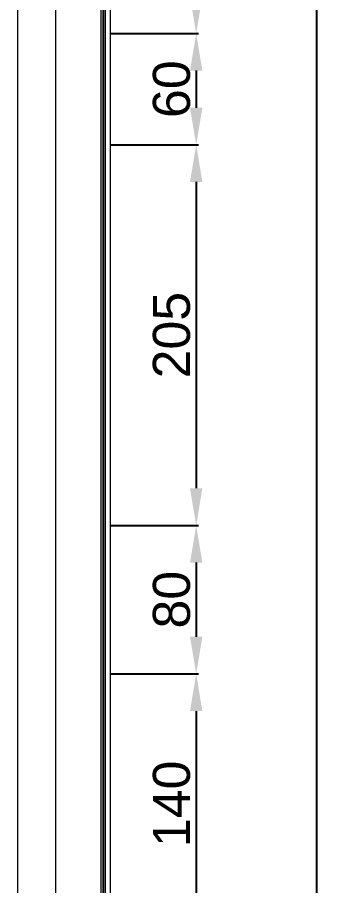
# Model space of a CAD drawing. Header units: millimetres. Extents: x 1359 to 3577, y 1333 to 3557.
# Drawn here: x 3412.1 to 3576.7, y 2687.5 to 3155.2 of the extents above; entities that cross this region are included whole.
import ezdxf

# ---------------------------------------------------------------- set-up
doc = ezdxf.new("R2010")
doc.units = ezdxf.units.MM
doc.layers.add('000-PI-ORMAR', color=2, linetype='Continuous')
doc.layers.add('002-PI-Kabelska kanalica', color=150, linetype='Continuous')
doc.styles.get("Standard").update_dxf_attribs({"font": 'arial.ttf'})
doc.dimstyles.new('ISO-25-lb', dxfattribs={"dimtxt": 8, "dimasz": 8, "dimexe": 1.25, "dimexo": 0.625, "dimtad": 1, "dimtxsty": 'Standard', "dimcen": 5, "dimadec": 0, "dimazin": 0, "dimtfac": 1, "dimtmove": 0, "dimatfit": 3, "dimfxl": 1, "dimarcsym": 0})

# ---------------------------------------------------------------- blocks, each defined once
blk = doc.blocks.new('montazna 2000x1000')
at = {"layer": '000-PI-ORMAR', "color": 0, "linetype": 'ByBlock', "lineweight": 0}
blk.add_line((899, 1890), (899, 0), dxfattribs=at)
blk = doc.blocks.new('*D98')
at = {"layer": '002-PI-Kabelska kanalica', "color": 0, "linetype": 'ByBlock', "lineweight": -2, "ltscale": 0.25, "transparency": 16777216}
for p, q in [((3462.7, 3351.56), (3509.74, 3351.56)), ((3508.49, 3331.56), (3508.49, 3166.56)), ((3462.7, 3146.56), (3509.74, 3146.56))]:
    blk.add_line(p, q, dxfattribs=at)
at = {"layer": '002-PI-Kabelska kanalica', "color": 0, "linetype": 'ByBlock', "ltscale": 0.25, "transparency": 16777216}
for points in [[(3505.15, 3331.56), (3511.82, 3331.56), (3508.49, 3351.56)], [(3505.15, 3166.56), (3511.82, 3166.56), (3508.49, 3146.56)]]:
    blk.add_solid(points, dxfattribs=at)
at = {"layer": 'Defpoints', "color": 0, "linetype": 'ByBlock', "ltscale": 0.25, "transparency": 16777216}
for p in [(3462.07, 3351.56), (3462.07, 3146.56), (3508.49, 3146.56)]:
    blk.add_point(p, dxfattribs=at)
at = {"layer": '002-PI-Kabelska kanalica', "color": 0, "linetype": 'ByBlock', "lineweight": 0, "ltscale": 0.25, "transparency": 16777216, "insert": (3495.27, 3249.06), "char_height": 20, "attachment_point": 5, "rotation": 90}
blk.add_mtext('205', dxfattribs=at)
blk = doc.blocks.new('*D99')
at = {"layer": '002-PI-Kabelska kanalica', "color": 0, "linetype": 'ByBlock', "lineweight": -2, "ltscale": 0.25, "transparency": 16777216}
for p, q in [((3462.7, 3146.56), (3509.74, 3146.56)), ((3508.49, 3126.56), (3508.49, 3106.56)), ((3462.7, 3086.56), (3509.74, 3086.56))]:
    blk.add_line(p, q, dxfattribs=at)
at = {"layer": '002-PI-Kabelska kanalica', "color": 0, "linetype": 'ByBlock', "ltscale": 0.25, "transparency": 16777216}
for points in [[(3505.15, 3126.56), (3511.82, 3126.56), (3508.49, 3146.56)], [(3505.15, 3106.56), (3511.82, 3106.56), (3508.49, 3086.56)]]:
    blk.add_solid(points, dxfattribs=at)
at = {"layer": 'Defpoints', "color": 0, "linetype": 'ByBlock', "ltscale": 0.25, "transparency": 16777216}
for p in [(3462.07, 3146.56), (3462.07, 3086.56), (3508.49, 3086.56)]:
    blk.add_point(p, dxfattribs=at)
at = {"layer": '002-PI-Kabelska kanalica', "color": 0, "linetype": 'ByBlock', "lineweight": 0, "ltscale": 0.25, "transparency": 16777216, "insert": (3495.27, 3116.56), "char_height": 20, "attachment_point": 5, "rotation": 90}
blk.add_mtext('60', dxfattribs=at)
blk = doc.blocks.new('*D58')
at = {"layer": '002-PI-Kabelska kanalica', "color": 0, "linetype": 'ByBlock', "lineweight": -2, "ltscale": 0.25, "transparency": 16777216}
for p, q in [((3462.7, 3086.56), (3509.74, 3086.56)), ((3508.49, 3066.56), (3508.49, 2901.56)), ((3462.7, 2881.56), (3509.74, 2881.56))]:
    blk.add_line(p, q, dxfattribs=at)
at = {"layer": '002-PI-Kabelska kanalica', "color": 0, "linetype": 'ByBlock', "ltscale": 0.25, "transparency": 16777216}
for points in [[(3505.15, 3066.56), (3511.82, 3066.56), (3508.49, 3086.56)], [(3505.15, 2901.56), (3511.82, 2901.56), (3508.49, 2881.56)]]:
    blk.add_solid(points, dxfattribs=at)
at = {"layer": 'Defpoints', "color": 0, "linetype": 'ByBlock', "ltscale": 0.25, "transparency": 16777216}
for p in [(3462.07, 3086.56), (3462.07, 2881.56), (3508.49, 2881.56)]:
    blk.add_point(p, dxfattribs=at)
at = {"layer": '002-PI-Kabelska kanalica', "color": 0, "linetype": 'ByBlock', "lineweight": 0, "ltscale": 0.25, "transparency": 16777216, "insert": (3495.27, 2984.06), "char_height": 20, "attachment_point": 5, "rotation": 90}
blk.add_mtext('205', dxfattribs=at)
blk = doc.blocks.new('*D59')
at = {"layer": '002-PI-Kabelska kanalica', "color": 0, "linetype": 'ByBlock', "lineweight": -2, "ltscale": 0.25, "transparency": 16777216}
for p, q in [((3462.7, 2881.56), (3509.74, 2881.56)), ((3508.49, 2861.56), (3508.49, 2821.56)), ((3462.7, 2801.56), (3509.74, 2801.56))]:
    blk.add_line(p, q, dxfattribs=at)
at = {"layer": '002-PI-Kabelska kanalica', "color": 0, "linetype": 'ByBlock', "ltscale": 0.25, "transparency": 16777216}
for points in [[(3505.15, 2861.56), (3511.82, 2861.56), (3508.49, 2881.56)], [(3505.15, 2821.56), (3511.82, 2821.56), (3508.49, 2801.56)]]:
    blk.add_solid(points, dxfattribs=at)
at = {"layer": 'Defpoints', "color": 0, "linetype": 'ByBlock', "ltscale": 0.25, "transparency": 16777216}
for p in [(3462.07, 2881.56), (3462.07, 2801.56), (3508.49, 2801.56)]:
    blk.add_point(p, dxfattribs=at)
at = {"layer": '002-PI-Kabelska kanalica', "color": 0, "linetype": 'ByBlock', "lineweight": 0, "ltscale": 0.25, "transparency": 16777216, "insert": (3495.27, 2841.56), "char_height": 20, "attachment_point": 5, "rotation": 90}
blk.add_mtext('80', dxfattribs=at)
blk = doc.blocks.new('*D60')
at = {"layer": '002-PI-Kabelska kanalica', "color": 0, "linetype": 'ByBlock', "lineweight": -2, "ltscale": 0.25, "transparency": 16777216}
for p, q in [((3462.7, 2801.56), (3509.74, 2801.56)), ((3508.49, 2781.56), (3508.49, 2681.56)), ((3462.7, 2661.56), (3509.74, 2661.56))]:
    blk.add_line(p, q, dxfattribs=at)
at = {"layer": '002-PI-Kabelska kanalica', "color": 0, "linetype": 'ByBlock', "ltscale": 0.25, "transparency": 16777216}
for points in [[(3505.15, 2781.56), (3511.82, 2781.56), (3508.49, 2801.56)], [(3505.15, 2681.56), (3511.82, 2681.56), (3508.49, 2661.56)]]:
    blk.add_solid(points, dxfattribs=at)
at = {"layer": 'Defpoints', "color": 0, "linetype": 'ByBlock', "ltscale": 0.25, "transparency": 16777216}
for p in [(3462.07, 2801.56), (3462.07, 2661.56), (3508.49, 2661.56)]:
    blk.add_point(p, dxfattribs=at)
at = {"layer": '002-PI-Kabelska kanalica', "color": 0, "linetype": 'ByBlock', "lineweight": 0, "ltscale": 0.25, "transparency": 16777216, "insert": (3495.27, 2731.56), "char_height": 20, "attachment_point": 5, "rotation": 90}
blk.add_mtext('140', dxfattribs=at)
blk = doc.blocks.new('*U53')
at = {"layer": '002-PI-Kabelska kanalica', "color": 0, "linetype": 'ByBlock', "lineweight": 0}
blk.add_line((80, -100), (80, 1572), dxfattribs=at)
blk = doc.blocks.new('*D97')
at = {"layer": '002-PI-Kabelska kanalica', "color": 0, "linetype": 'ByBlock', "lineweight": -2, "ltscale": 0.25, "transparency": 16777216}
for p, q in [((3459.2, 3403.16), (3574.59, 3403.16)), ((3573.34, 3383.16), (3573.34, 1426.16)), ((3459.2, 1406.16), (3574.59, 1406.16))]:
    blk.add_line(p, q, dxfattribs=at)
at = {"layer": '002-PI-Kabelska kanalica', "color": 0, "linetype": 'ByBlock', "ltscale": 0.25, "transparency": 16777216}
for points in [[(3570, 3383.16), (3576.67, 3383.16), (3573.34, 3403.16)], [(3570, 1426.16), (3576.67, 1426.16), (3573.34, 1406.16)]]:
    blk.add_solid(points, dxfattribs=at)
at = {"layer": 'Defpoints', "color": 0, "linetype": 'ByBlock', "ltscale": 0.25, "transparency": 16777216}
for p in [(3458.57, 3403.16), (3458.57, 1406.16), (3573.34, 1406.16)]:
    blk.add_point(p, dxfattribs=at)
at = {"layer": '002-PI-Kabelska kanalica', "color": 0, "linetype": 'ByBlock', "lineweight": 0, "ltscale": 0.25, "transparency": 16777216, "insert": (3560.13, 2404.66), "char_height": 20, "attachment_point": 5, "rotation": 90}
blk.add_mtext('2000', dxfattribs=at)

msp = doc.modelspace()

# ---------------------------------------------------------------- linework, layer by layer
at = {"layer": '002-PI-Kabelska kanalica', "color": 0, "linetype": 'ByBlock', "lineweight": 0}
for p, q in [((3457.071, 3400.655), (3457.071, 1416.155)), ((3458.383, 1416.155), (3458.383, 3400.655)), ((3458.571, 3380.018), (3458.571, 1429.155)), ((3459.353, 3379.957), (3459.353, 1428.957)), ((3462.071, 3379.957), (3462.071, 1428.957))]:
    msp.add_line(p, q, dxfattribs=at)

# ---------------------------------------------------------------- block references
msp.add_blockref('montazna 2000x1000', (2513.071, 1461.556), dxfattribs=at)
at = {"layer": '002-PI-Kabelska kanalica', "color": 0, "linetype": 'ByBlock', "lineweight": 0, "xscale": -1, "rotation": 180}
msp.add_blockref('*U53', (3352.571, 3251.556), dxfattribs=at)

# ---------------------------------------------------------------- dimensions: what is measured, and where the dimension line sits
at = {"layer": '002-PI-Kabelska kanalica', "color": 0, "linetype": 'ByBlock', "lineweight": 0, "ltscale": 0.25}
for base, p1, p2, text, picture, middle in [((3573.337, 1406.155), (3458.571, 3403.155), (3458.571, 1406.155), '2000', '*D97', (3573.337, 2404.655)), ((3508.486, 3146.556), (3462.071, 3351.556), (3462.071, 3146.556), '205', '*D98', (3508.486, 3249.056))]:
    dim = msp.add_linear_dim(base=base, p1=p1, p2=p2, angle=90, text=text, dimstyle='ISO-25-lb', override={"dimtxt": 20, "dimasz": 20, "dimgap": 3}, dxfattribs=at)
    dim.commit()
    dim.dimension.update_dxf_attribs({"geometry": picture, "text_midpoint": middle, "dimtype": 160})
for base, p1, p2, text, picture, middle in [((3508.486, 3086.556), (3462.071, 3146.556), (3462.071, 3086.556), '60', '*D99', (3495.274, 3116.556)), ((3508.486, 2881.556), (3462.071, 3086.556), (3462.071, 2881.556), '205', '*D58', (3495.274, 2984.056)), ((3508.486, 2801.556), (3462.071, 2881.556), (3462.071, 2801.556), '80', '*D59', (3495.274, 2841.556)), ((3508.486, 2661.556), (3462.071, 2801.556), (3462.071, 2661.556), '140', '*D60', (3495.274, 2731.556))]:
    dim = msp.add_linear_dim(base=base, p1=p1, p2=p2, angle=90, text=text, dimstyle='ISO-25-lb', override={"dimtxt": 20, "dimasz": 20, "dimgap": 3}, dxfattribs=at)
    dim.commit()
    dim.dimension.update_dxf_attribs({"geometry": picture, "text_midpoint": middle})

doc.saveas('drawing.dxf')
